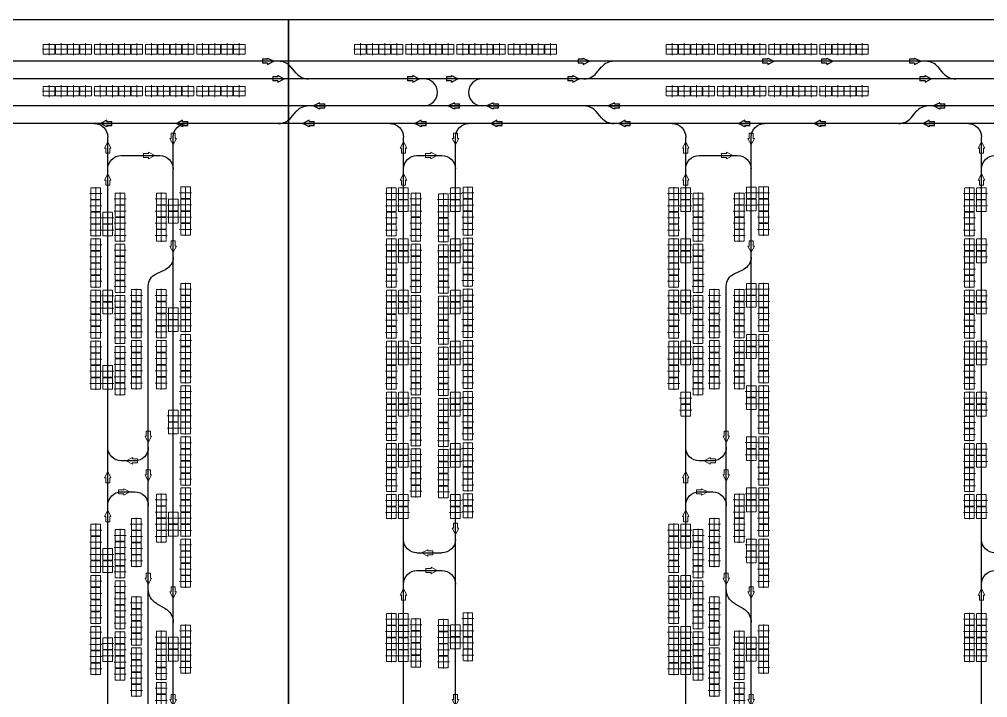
# Model space of a CAD drawing. Header units: millimetres. Extents: x -128 to 670218, y 27186 to 149492.
# Drawn here: x 599390 to 635151, y 107718 to 132785 of the extents above; entities that cross this region are included whole.
import ezdxf

# ---------------------------------------------------------------- set-up
doc = ezdxf.new("R2010")
doc.units = ezdxf.units.MM
doc.linetypes.add('AM_ISO08W050', pattern=[18, 12, -1.5, 3, -1.5])
doc.linetypes.add('XAT-M16_6F_EQ Layout_20211120$0$ACAD_ISO08W100', pattern=[36, 24, -3, 6, -3])
for name, color, linetype, lineweight in [('_CLINE', 4, 'XAT-M16_6F_EQ Layout_20211120$0$ACAD_ISO08W100', 9), ('DIRECT', 40, 'Continuous', 9), ('LINE_EQ', 4, 'AM_ISO08W050', 20), ('LINE_STB', 151, 'Continuous', 30)]:
    doc.layers.add(name, color=color, linetype=linetype, lineweight=lineweight)
doc.layers.add('Rail_H4822(Lower)', color=7, linetype='Continuous')

# ---------------------------------------------------------------- blocks, each defined once
blk = doc.blocks.new('*U3')
at = {"color": 0, "linetype": 'ByBlock'}
for p, q in [((-120, -230), (0, 0)), ((0, 0), (0, -420)), ((120, -230), (0, 0)), ((-75, -230), (-120, -230)), ((-75, -230), (-75, -420)), ((75, -230), (75, -420)), ((75, -230), (120, -230)), ((75, -420), (-75, -420))]:
    blk.add_line(p, q, dxfattribs=at)
blk = doc.blocks.new('A$C31676947')
at = {"layer": 'Rail_H4822(Lower)'}
for p, q in [((500, 47250), (500, 500)), ((2420, 47250), (2420, 500)), ((1000, 46570), (1920, 46570)), ((1000, 31870), (1920, 31870)), ((1000, 31220), (1920, 31220)), ((1000, 16520), (1920, 16520)), ((1000, 15870), (1920, 15870)), ((1000, 1180), (1920, 1180))]:
    blk.add_line(p, q, dxfattribs=at)
for centre, start, end in [((0, 47250), 0, 90), ((2920, 47250), 90, 180), ((1000, 46070), 90, 180), ((1920, 46070), 0, 90), ((1000, 32370), 180, 270), ((1920, 32370), 270, 0), ((1000, 30720), 90, 180), ((1920, 30720), 0, 90), ((0, 23700), 270, 0), ((2920, 23700), 180, 270), ((0, 21700), 0, 90), ((2920, 21700), 90, 180), ((1000, 17020), 180, 270), ((1920, 17020), 270, 0), ((1000, 15370), 90, 180), ((1920, 15370), 0, 90), ((1000, 1680), 180, 270), ((1920, 1680), 270, 0), ((0, 500), 270, 0), ((2920, 500), 180, 270)]:
    blk.add_arc(centre, 500, start, end, dxfattribs=at)
at = {"layer": 'DIRECT'}
for p, rotation in [((500, 46970), 180), ((1180, 46570), 89.99999999999999), ((500, 32550), 180), ((500, 23880), 180), ((500, 17200), 180), ((500, 1860), 180), ((500, 680), 180), ((1740, 1180), 270)]:
    blk.add_blockref('*U3', p, dxfattribs=dict(at, rotation=rotation))
for p in [(2420, 47070), (2420, 45890), (2420, 30540), (2420, 21520), (2420, 15190), (2420, 780)]:
    blk.add_blockref('*U3', p, dxfattribs=at)
at = {"layer": 'DIRECT', "lineweight": -2}
for p, rotation in [((1750, 31870), 270), ((1170, 31220), 89.99999999999999), ((1750, 16520), 270), ((1170, 15870), 89.99999999999999)]:
    blk.add_blockref('*U3', p, dxfattribs=dict(at, rotation=rotation))
blk = doc.blocks.new('A$Ca08771bd')
at = {"layer": 'Rail_H4822(Lower)'}
for p, q in [((500, 47250), (500, 500)), ((2920, 47250), (2920, 500)), ((1000, 46570), (2420, 46570)), ((2290, 42199), (2630, 42357)), ((2000, 41745), (2000, 6005)), ((1000, 32935), (1500, 32935)), ((1500, 31785), (1000, 31785)), ((2300, 27664), (2620, 27480)), ((2300, 17736), (2620, 17920)), ((1000, 13615), (1500, 13615)), ((1500, 12465), (1000, 12465)), ((2290, 5552), (2630, 5394)), ((1000, 1180), (2420, 1180))]:
    blk.add_line(p, q, dxfattribs=at)
for centre, radius, start, end in [((0, 47250), 500, 0, 90), ((3420, 47250), 500, 90, 180), ((1000, 46070), 500, 90, 180), ((2420, 46070), 500, 0, 90), ((2420, 42811), 500, 294.8882, 0), ((2500, 41745), 500, 114.8882, 180), ((1000, 33435), 500, 180, 270), ((1500, 33435), 500, 270, 0), ((1000, 31285), 500, 90, 180), ((1500, 31285), 500, 0, 90), ((2600, 28184), 600, 180, 240), ((2320, 26960), 600, 0, 60), ((0, 23700), 500, 270, 0), ((3420, 23700), 500, 180, 270), ((0, 21700), 500, 0, 90), ((3420, 21700), 500, 90, 180), ((2320, 18440), 600, 300, 0), ((2600, 17216), 600, 120, 180), ((1000, 14115), 500, 180, 270), ((1500, 14115), 500, 270, 0), ((1000, 11965), 500, 90, 180), ((1500, 11965), 500, 0, 90), ((2500, 6005), 500, 180, 245.1118), ((2420, 4940), 500, 0, 65.1118), ((1000, 1680), 500, 180, 270), ((2420, 1680), 500, 270, 0), ((0, 500), 500, 270, 0), ((3420, 500), 500, 180, 270)]:
    blk.add_arc(centre, radius, start, end, dxfattribs=at)
at = {"layer": 'DIRECT'}
for p, rotation in [((500, 46970), 180), ((1180, 46570), 90), ((500, 33615), 180), ((1320, 32935), 270), ((500, 32185), 180), ((1180, 31785), 90), ((500, 23880), 180), ((500, 14295), 180), ((1320, 13615), 270), ((500, 12865), 180), ((1180, 12465), 90), ((500, 1860), 180), ((500, 680), 180), ((2240, 1180), 270)]:
    blk.add_blockref('*U3', p, dxfattribs=dict(at, rotation=rotation))
for p in [(2920, 47070), (2920, 45890), (2920, 41911), (2000, 32535), (2000, 31105), (2920, 21520), (2000, 13215), (2000, 11785), (2920, 780)]:
    blk.add_blockref('*U3', p, dxfattribs=at)
at = {"layer": 'DIRECT', "lineweight": -2}
for p in [(2000, 27287), (2920, 26780), (2920, 17543), (2000, 17036), (2920, 4760)]:
    blk.add_blockref('*U3', p, dxfattribs=at)
blk = doc.blocks.new('*U593')
at = {"color": 0, "linetype": 'ByBlock'}
for p, q in [((-120, -230), (0, 0)), ((0, 0), (0, -420)), ((120, -230), (0, 0)), ((-75, -230), (-120, -230)), ((-75, -230), (-75, -420)), ((75, -230), (75, -420)), ((75, -230), (120, -230)), ((75, -420), (-75, -420))]:
    blk.add_line(p, q, dxfattribs=at)
blk = doc.blocks.new('*U559')
at = {"color": 0, "linetype": 'ByBlock'}
for p, q in [((-120, -230), (0, 0)), ((0, 0), (0, -420)), ((120, -230), (0, 0)), ((-75, -230), (-120, -230)), ((-75, -230), (-75, -420)), ((75, -230), (75, -420)), ((75, -230), (120, -230)), ((75, -420), (-75, -420))]:
    blk.add_line(p, q, dxfattribs=at)
blk = doc.blocks.new('*U494')
at = {"color": 0, "linetype": 'ByBlock'}
for p, q in [((-120, -230), (0, 0)), ((0, 0), (0, -420)), ((120, -230), (0, 0)), ((-75, -230), (-120, -230)), ((-75, -230), (-75, -420)), ((75, -230), (75, -420)), ((75, -230), (120, -230)), ((75, -420), (-75, -420))]:
    blk.add_line(p, q, dxfattribs=at)
blk = doc.blocks.new('*U495')
at = {"color": 0, "linetype": 'ByBlock'}
for p, q in [((-120, -230), (0, 0)), ((0, 0), (0, -420)), ((120, -230), (0, 0)), ((-75, -230), (-120, -230)), ((-75, -230), (-75, -420)), ((75, -230), (75, -420)), ((75, -230), (120, -230)), ((75, -420), (-75, -420))]:
    blk.add_line(p, q, dxfattribs=at)
blk = doc.blocks.new('*U463')
at = {"color": 0, "linetype": 'ByBlock'}
for p, q in [((-120, -230), (0, 0)), ((0, 0), (0, -420)), ((120, -230), (0, 0)), ((-75, -230), (-120, -230)), ((-75, -230), (-75, -420)), ((75, -230), (75, -420)), ((75, -230), (120, -230)), ((75, -420), (-75, -420))]:
    blk.add_line(p, q, dxfattribs=at)
blk = doc.blocks.new('*U465')
at = {"color": 0, "linetype": 'ByBlock'}
for p, q in [((-120, -230), (0, 0)), ((0, 0), (0, -420)), ((120, -230), (0, 0)), ((-75, -230), (-120, -230)), ((-75, -230), (-75, -420)), ((75, -230), (75, -420)), ((75, -230), (120, -230)), ((75, -420), (-75, -420))]:
    blk.add_line(p, q, dxfattribs=at)
blk = doc.blocks.new('*U469')
at = {"color": 0, "linetype": 'ByBlock'}
for p, q in [((-120, -230), (0, 0)), ((0, 0), (0, -420)), ((120, -230), (0, 0)), ((-75, -230), (-120, -230)), ((-75, -230), (-75, -420)), ((75, -230), (75, -420)), ((75, -230), (120, -230)), ((75, -420), (-75, -420))]:
    blk.add_line(p, q, dxfattribs=at)
blk = doc.blocks.new('*U471')
at = {"color": 0, "linetype": 'ByBlock'}
for p, q in [((-120, -230), (0, 0)), ((0, 0), (0, -420)), ((120, -230), (0, 0)), ((-75, -230), (-120, -230)), ((-75, -230), (-75, -420)), ((75, -230), (75, -420)), ((75, -230), (120, -230)), ((75, -420), (-75, -420))]:
    blk.add_line(p, q, dxfattribs=at)
blk = doc.blocks.new('*U700')
at = {"color": 0, "linetype": 'ByBlock'}
for p, q in [((-120, -230), (0, 0)), ((0, 0), (0, -420)), ((120, -230), (0, 0)), ((-75, -230), (-120, -230)), ((-75, -230), (-75, -420)), ((75, -230), (75, -420)), ((75, -230), (120, -230)), ((75, -420), (-75, -420))]:
    blk.add_line(p, q, dxfattribs=at)
blk = doc.blocks.new('*U702')
at = {"color": 0, "linetype": 'ByBlock'}
for p, q in [((-120, -230), (0, 0)), ((0, 0), (0, -420)), ((120, -230), (0, 0)), ((-75, -230), (-120, -230)), ((-75, -230), (-75, -420)), ((75, -230), (75, -420)), ((75, -230), (120, -230)), ((75, -420), (-75, -420))]:
    blk.add_line(p, q, dxfattribs=at)
blk = doc.blocks.new('*U768')
at = {"color": 0, "linetype": 'ByBlock'}
for p, q in [((-120, -230), (0, 0)), ((0, 0), (0, -420)), ((120, -230), (0, 0)), ((-75, -230), (-120, -230)), ((-75, -230), (-75, -420)), ((75, -230), (75, -420)), ((75, -230), (120, -230)), ((75, -420), (-75, -420))]:
    blk.add_line(p, q, dxfattribs=at)
blk = doc.blocks.new('*U769')
at = {"color": 0, "linetype": 'ByBlock'}
for p, q in [((-120, -230), (0, 0)), ((0, 0), (0, -420)), ((120, -230), (0, 0)), ((-75, -230), (-120, -230)), ((-75, -230), (-75, -420)), ((75, -230), (75, -420)), ((75, -230), (120, -230)), ((75, -420), (-75, -420))]:
    blk.add_line(p, q, dxfattribs=at)
blk = doc.blocks.new('*U603')
at = {"color": 0, "linetype": 'ByBlock'}
for p, q in [((-120, -230), (0, 0)), ((0, 0), (0, -420)), ((120, -230), (0, 0)), ((-75, -230), (-120, -230)), ((-75, -230), (-75, -420)), ((75, -230), (75, -420)), ((75, -230), (120, -230)), ((75, -420), (-75, -420))]:
    blk.add_line(p, q, dxfattribs=at)
blk = doc.blocks.new('*U604')
at = {"color": 0, "linetype": 'ByBlock'}
for p, q in [((-120, -230), (0, 0)), ((0, 0), (0, -420)), ((120, -230), (0, 0)), ((-75, -230), (-120, -230)), ((-75, -230), (-75, -420)), ((75, -230), (75, -420)), ((75, -230), (120, -230)), ((75, -420), (-75, -420))]:
    blk.add_line(p, q, dxfattribs=at)
blk = doc.blocks.new('*U605')
at = {"color": 0, "linetype": 'ByBlock'}
for p, q in [((-120, -230), (0, 0)), ((0, 0), (0, -420)), ((120, -230), (0, 0)), ((-75, -230), (-120, -230)), ((-75, -230), (-75, -420)), ((75, -230), (75, -420)), ((75, -230), (120, -230)), ((75, -420), (-75, -420))]:
    blk.add_line(p, q, dxfattribs=at)
blk = doc.blocks.new('*U606')
at = {"color": 0, "linetype": 'ByBlock'}
for p, q in [((-120, -230), (0, 0)), ((0, 0), (0, -420)), ((120, -230), (0, 0)), ((-75, -230), (-120, -230)), ((-75, -230), (-75, -420)), ((75, -230), (75, -420)), ((75, -230), (120, -230)), ((75, -420), (-75, -420))]:
    blk.add_line(p, q, dxfattribs=at)
blk = doc.blocks.new('*U607')
at = {"color": 0, "linetype": 'ByBlock'}
for p, q in [((-120, -230), (0, 0)), ((0, 0), (0, -420)), ((120, -230), (0, 0)), ((-75, -230), (-120, -230)), ((-75, -230), (-75, -420)), ((75, -230), (75, -420)), ((75, -230), (120, -230)), ((75, -420), (-75, -420))]:
    blk.add_line(p, q, dxfattribs=at)
blk = doc.blocks.new('*U608')
at = {"color": 0, "linetype": 'ByBlock'}
for p, q in [((-120, -230), (0, 0)), ((0, 0), (0, -420)), ((120, -230), (0, 0)), ((-75, -230), (-120, -230)), ((-75, -230), (-75, -420)), ((75, -230), (75, -420)), ((75, -230), (120, -230)), ((75, -420), (-75, -420))]:
    blk.add_line(p, q, dxfattribs=at)
blk = doc.blocks.new('*U609')
at = {"color": 0, "linetype": 'ByBlock'}
for p, q in [((-120, -230), (0, 0)), ((0, 0), (0, -420)), ((120, -230), (0, 0)), ((-75, -230), (-120, -230)), ((-75, -230), (-75, -420)), ((75, -230), (75, -420)), ((75, -230), (120, -230)), ((75, -420), (-75, -420))]:
    blk.add_line(p, q, dxfattribs=at)
blk = doc.blocks.new('*U610')
at = {"color": 0, "linetype": 'ByBlock'}
for p, q in [((-120, -230), (0, 0)), ((0, 0), (0, -420)), ((120, -230), (0, 0)), ((-75, -230), (-120, -230)), ((-75, -230), (-75, -420)), ((75, -230), (75, -420)), ((75, -230), (120, -230)), ((75, -420), (-75, -420))]:
    blk.add_line(p, q, dxfattribs=at)
blk = doc.blocks.new('*U663')
at = {"color": 0, "linetype": 'ByBlock'}
for p, q in [((-120, -230), (0, 0)), ((0, 0), (0, -420)), ((120, -230), (0, 0)), ((-75, -230), (-120, -230)), ((-75, -230), (-75, -420)), ((75, -230), (75, -420)), ((75, -230), (120, -230)), ((75, -420), (-75, -420))]:
    blk.add_line(p, q, dxfattribs=at)
blk = doc.blocks.new('*U664')
at = {"color": 0, "linetype": 'ByBlock'}
for p, q in [((-120, -230), (0, 0)), ((0, 0), (0, -420)), ((120, -230), (0, 0)), ((-75, -230), (-120, -230)), ((-75, -230), (-75, -420)), ((75, -230), (75, -420)), ((75, -230), (120, -230)), ((75, -420), (-75, -420))]:
    blk.add_line(p, q, dxfattribs=at)
blk = doc.blocks.new('*U665')
at = {"color": 0, "linetype": 'ByBlock'}
for p, q in [((-120, -230), (0, 0)), ((0, 0), (0, -420)), ((120, -230), (0, 0)), ((-75, -230), (-120, -230)), ((-75, -230), (-75, -420)), ((75, -230), (75, -420)), ((75, -230), (120, -230)), ((75, -420), (-75, -420))]:
    blk.add_line(p, q, dxfattribs=at)
blk = doc.blocks.new('*U666')
at = {"color": 0, "linetype": 'ByBlock'}
for p, q in [((-120, -230), (0, 0)), ((0, 0), (0, -420)), ((120, -230), (0, 0)), ((-75, -230), (-120, -230)), ((-75, -230), (-75, -420)), ((75, -230), (75, -420)), ((75, -230), (120, -230)), ((75, -420), (-75, -420))]:
    blk.add_line(p, q, dxfattribs=at)
blk = doc.blocks.new('XAT-M16_6F_EQ Layout_20211120$0$EG-12_FOUP_(01)-pv')
at = {"layer": '_CLINE'}
for p, q in [((0, 211), (0, -235)), ((-239, -12), (239, -12))]:
    blk.add_line(p, q, dxfattribs=at)
at = {"layer": 'LINE_EQ'}
blk.add_lwpolyline([(-215, 166), (-215, -190), (215, -190), (215, 166)], close=True, dxfattribs=at)
blk = doc.blocks.new('A$Cb83e1a90')
at = {"rotation": 89.99999999999999}
for p in [(-955, -909), (-955, -1359), (-955, -1809), (-955, -2259)]:
    blk.add_blockref('XAT-M16_6F_EQ Layout_20211120$0$EG-12_FOUP_(01)-pv', p, dxfattribs=at)
blk = doc.blocks.new('A$Ca79c4620')
at = {"rotation": 89.99999999999999}
for p in [(945, -882), (945, -1332), (945, -1782), (945, -2232)]:
    blk.add_blockref('XAT-M16_6F_EQ Layout_20211120$0$EG-12_FOUP_(01)-pv', p, dxfattribs=at)

msp = doc.modelspace()

# ---------------------------------------------------------------- linework, layer by layer
for points in [[(534517, 132785), (609326, 132785), (609326, 79986), (534517, 79986)], [(609326, 132785), (663170, 132785), (663170, 79986), (609326, 79986)]]:
    msp.add_lwpolyline(points, close=True)
at = {"layer": 'Rail_H4822(Lower)'}
for p, q in [((669038, 131236), (407708, 131236)), ((609614, 130798), (609422, 131025)), ((620699, 130798), (620891, 131025)), ((633514, 130798), (633322, 131025)), ((666119, 130586), (407708, 130586)), ((668038, 129586), (408931, 129586)), ((609422, 129148), (609614, 129375)), ((620891, 129148), (620699, 129375)), ((632322, 129148), (632514, 129375)), ((667388, 128936), (414398, 128936))]:
    msp.add_line(p, q, dxfattribs=at)
for centre, radius, start, end in [((608964, 130636), 600, 40.3016, 90), ((621348, 130636), 600, 90, 139.6984), ((632864, 130636), 600, 40.3016, 90), ((610071, 131186), 600, 220.3016, 270), ((614331, 130086), 500, 270, 90), ((616481, 130086), 500, 90, 270), ((620241, 131186), 600, 270, 319.6984), ((633971, 131186), 600, 220.3016, 270), ((610071, 128986), 600, 90, 139.6984), ((620241, 128986), 600, 40.3016, 90), ((632971, 128986), 600, 90, 139.6984), ((608964, 129536), 600, 270, 319.6984), ((621348, 129536), 600, 220.3016, 270), ((631864, 129536), 600, 270, 319.6984)]:
    msp.add_arc(centre, radius, start, end, dxfattribs=at)

# ---------------------------------------------------------------- block references
at = {"layer": 'LINE_EQ', "rotation": 89.99999999999999}
for p in [(626407, 126374), (613564, 126348), (615484, 126348), (623987, 126348), (634910, 126348), (605061, 125924), (613564, 125898), (615484, 125898), (623987, 125898), (626407, 125924), (634910, 125898), (602641, 125448), (605061, 125474), (602641, 124998), (613564, 124458), (615484, 124458), (623987, 124458), (634910, 124458), (613564, 124008), (615484, 124008), (623987, 124008), (634910, 124008), (626407, 122812), (602641, 122568), (613564, 122568), (615484, 122568), (623987, 122568), (634910, 122568), (602641, 122118), (613564, 122118), (615484, 122118), (623987, 122118), (626407, 122362), (634910, 122118), (605061, 121912), (605061, 121462), (613564, 120678), (615484, 120678), (623987, 120678), (626407, 120922), (634910, 120678), (626407, 120472), (613564, 120228), (615484, 120228), (623987, 120228), (634910, 120228), (602641, 119778), (602641, 119328), (626407, 119032), (613564, 118788), (615484, 118788), (623987, 118788), (626407, 118582), (634910, 118788), (605061, 118132), (613564, 118338), (615484, 118338), (623987, 118338), (634910, 118338), (605061, 117682), (626407, 117142), (613564, 116898), (615484, 116898), (634910, 116898), (613564, 116448), (615484, 116448), (626407, 116692), (634910, 116448), (613564, 115008), (615484, 115008), (626407, 115252), (634910, 115008), (613564, 114558), (615484, 114558), (626407, 114802), (634910, 114558), (605061, 114352), (605061, 113902), (623987, 113913), (623987, 113463), (626407, 113362), (602641, 113013), (626407, 112912), (602641, 112563), (623987, 112023), (623987, 111573), (613564, 110614), (634910, 110614), (613564, 110164), (615484, 110190), (623987, 110133), (634910, 110164), (602641, 109714), (605061, 109733), (613564, 109714), (615484, 109740), (623987, 109683), (626407, 109733), (634910, 109714), (602641, 109264), (605061, 109283), (613564, 109264), (623987, 109233), (626407, 109283), (634910, 109264), (623987, 108783)]:
    msp.add_blockref('XAT-M16_6F_EQ Layout_20211120$0$EG-12_FOUP_(01)-pv', p, dxfattribs=at)
at = {"layer": 'LINE_STB'}
for name, p in [('XAT-M16_6F_EQ Layout_20211120$0$EG-12_FOUP_(01)-pv', (600489, 131692)), ('XAT-M16_6F_EQ Layout_20211120$0$EG-12_FOUP_(01)-pv', (600939, 131692)), ('XAT-M16_6F_EQ Layout_20211120$0$EG-12_FOUP_(01)-pv', (601389, 131692)), ('XAT-M16_6F_EQ Layout_20211120$0$EG-12_FOUP_(01)-pv', (601839, 131692)), ('XAT-M16_6F_EQ Layout_20211120$0$EG-12_FOUP_(01)-pv', (602379, 131692)), ('XAT-M16_6F_EQ Layout_20211120$0$EG-12_FOUP_(01)-pv', (602829, 131692)), ('XAT-M16_6F_EQ Layout_20211120$0$EG-12_FOUP_(01)-pv', (603279, 131692)), ('XAT-M16_6F_EQ Layout_20211120$0$EG-12_FOUP_(01)-pv', (603729, 131692)), ('XAT-M16_6F_EQ Layout_20211120$0$EG-12_FOUP_(01)-pv', (604269, 131692)), ('XAT-M16_6F_EQ Layout_20211120$0$EG-12_FOUP_(01)-pv', (604719, 131692)), ('XAT-M16_6F_EQ Layout_20211120$0$EG-12_FOUP_(01)-pv', (605169, 131692)), ('XAT-M16_6F_EQ Layout_20211120$0$EG-12_FOUP_(01)-pv', (605619, 131692)), ('XAT-M16_6F_EQ Layout_20211120$0$EG-12_FOUP_(01)-pv', (606159, 131692)), ('XAT-M16_6F_EQ Layout_20211120$0$EG-12_FOUP_(01)-pv', (606609, 131692)), ('XAT-M16_6F_EQ Layout_20211120$0$EG-12_FOUP_(01)-pv', (607059, 131692)), ('XAT-M16_6F_EQ Layout_20211120$0$EG-12_FOUP_(01)-pv', (607509, 131692)), ('XAT-M16_6F_EQ Layout_20211120$0$EG-12_FOUP_(01)-pv', (611987, 131691)), ('XAT-M16_6F_EQ Layout_20211120$0$EG-12_FOUP_(01)-pv', (612437, 131691)), ('XAT-M16_6F_EQ Layout_20211120$0$EG-12_FOUP_(01)-pv', (612887, 131691)), ('XAT-M16_6F_EQ Layout_20211120$0$EG-12_FOUP_(01)-pv', (613337, 131691)), ('XAT-M16_6F_EQ Layout_20211120$0$EG-12_FOUP_(01)-pv', (613877, 131691)), ('XAT-M16_6F_EQ Layout_20211120$0$EG-12_FOUP_(01)-pv', (614327, 131691)), ('XAT-M16_6F_EQ Layout_20211120$0$EG-12_FOUP_(01)-pv', (614777, 131691)), ('XAT-M16_6F_EQ Layout_20211120$0$EG-12_FOUP_(01)-pv', (615227, 131691)), ('XAT-M16_6F_EQ Layout_20211120$0$EG-12_FOUP_(01)-pv', (615767, 131691)), ('XAT-M16_6F_EQ Layout_20211120$0$EG-12_FOUP_(01)-pv', (616217, 131691)), ('XAT-M16_6F_EQ Layout_20211120$0$EG-12_FOUP_(01)-pv', (616667, 131691)), ('XAT-M16_6F_EQ Layout_20211120$0$EG-12_FOUP_(01)-pv', (617117, 131691)), ('XAT-M16_6F_EQ Layout_20211120$0$EG-12_FOUP_(01)-pv', (617657, 131691)), ('XAT-M16_6F_EQ Layout_20211120$0$EG-12_FOUP_(01)-pv', (618107, 131691)), ('XAT-M16_6F_EQ Layout_20211120$0$EG-12_FOUP_(01)-pv', (618557, 131691)), ('XAT-M16_6F_EQ Layout_20211120$0$EG-12_FOUP_(01)-pv', (619007, 131691)), ('XAT-M16_6F_EQ Layout_20211120$0$EG-12_FOUP_(01)-pv', (623499, 131692)), ('XAT-M16_6F_EQ Layout_20211120$0$EG-12_FOUP_(01)-pv', (623949, 131692)), ('XAT-M16_6F_EQ Layout_20211120$0$EG-12_FOUP_(01)-pv', (624399, 131692)), ('XAT-M16_6F_EQ Layout_20211120$0$EG-12_FOUP_(01)-pv', (624849, 131692)), ('XAT-M16_6F_EQ Layout_20211120$0$EG-12_FOUP_(01)-pv', (625389, 131692)), ('XAT-M16_6F_EQ Layout_20211120$0$EG-12_FOUP_(01)-pv', (625839, 131692)), ('XAT-M16_6F_EQ Layout_20211120$0$EG-12_FOUP_(01)-pv', (626289, 131692)), ('XAT-M16_6F_EQ Layout_20211120$0$EG-12_FOUP_(01)-pv', (626739, 131692)), ('XAT-M16_6F_EQ Layout_20211120$0$EG-12_FOUP_(01)-pv', (627279, 131692)), ('XAT-M16_6F_EQ Layout_20211120$0$EG-12_FOUP_(01)-pv', (627729, 131692)), ('XAT-M16_6F_EQ Layout_20211120$0$EG-12_FOUP_(01)-pv', (628179, 131692)), ('XAT-M16_6F_EQ Layout_20211120$0$EG-12_FOUP_(01)-pv', (628629, 131692)), ('XAT-M16_6F_EQ Layout_20211120$0$EG-12_FOUP_(01)-pv', (629169, 131692)), ('XAT-M16_6F_EQ Layout_20211120$0$EG-12_FOUP_(01)-pv', (629619, 131692)), ('XAT-M16_6F_EQ Layout_20211120$0$EG-12_FOUP_(01)-pv', (630069, 131692)), ('XAT-M16_6F_EQ Layout_20211120$0$EG-12_FOUP_(01)-pv', (630519, 131692)), ('XAT-M16_6F_EQ Layout_20211120$0$EG-12_FOUP_(01)-pv', (600489, 130143)), ('XAT-M16_6F_EQ Layout_20211120$0$EG-12_FOUP_(01)-pv', (600939, 130143)), ('XAT-M16_6F_EQ Layout_20211120$0$EG-12_FOUP_(01)-pv', (601389, 130143)), ('XAT-M16_6F_EQ Layout_20211120$0$EG-12_FOUP_(01)-pv', (601839, 130143)), ('XAT-M16_6F_EQ Layout_20211120$0$EG-12_FOUP_(01)-pv', (602379, 130143)), ('XAT-M16_6F_EQ Layout_20211120$0$EG-12_FOUP_(01)-pv', (602829, 130143)), ('XAT-M16_6F_EQ Layout_20211120$0$EG-12_FOUP_(01)-pv', (603279, 130143)), ('XAT-M16_6F_EQ Layout_20211120$0$EG-12_FOUP_(01)-pv', (603729, 130143)), ('XAT-M16_6F_EQ Layout_20211120$0$EG-12_FOUP_(01)-pv', (604269, 130143)), ('XAT-M16_6F_EQ Layout_20211120$0$EG-12_FOUP_(01)-pv', (604719, 130143)), ('XAT-M16_6F_EQ Layout_20211120$0$EG-12_FOUP_(01)-pv', (605169, 130143)), ('XAT-M16_6F_EQ Layout_20211120$0$EG-12_FOUP_(01)-pv', (605619, 130143)), ('XAT-M16_6F_EQ Layout_20211120$0$EG-12_FOUP_(01)-pv', (606159, 130143)), ('XAT-M16_6F_EQ Layout_20211120$0$EG-12_FOUP_(01)-pv', (606609, 130143)), ('XAT-M16_6F_EQ Layout_20211120$0$EG-12_FOUP_(01)-pv', (607059, 130143)), ('XAT-M16_6F_EQ Layout_20211120$0$EG-12_FOUP_(01)-pv', (607509, 130143)), ('XAT-M16_6F_EQ Layout_20211120$0$EG-12_FOUP_(01)-pv', (623499, 130143)), ('XAT-M16_6F_EQ Layout_20211120$0$EG-12_FOUP_(01)-pv', (623949, 130143)), ('XAT-M16_6F_EQ Layout_20211120$0$EG-12_FOUP_(01)-pv', (624399, 130143)), ('XAT-M16_6F_EQ Layout_20211120$0$EG-12_FOUP_(01)-pv', (624849, 130143)), ('XAT-M16_6F_EQ Layout_20211120$0$EG-12_FOUP_(01)-pv', (625389, 130143)), ('XAT-M16_6F_EQ Layout_20211120$0$EG-12_FOUP_(01)-pv', (625839, 130143)), ('XAT-M16_6F_EQ Layout_20211120$0$EG-12_FOUP_(01)-pv', (626289, 130143)), ('XAT-M16_6F_EQ Layout_20211120$0$EG-12_FOUP_(01)-pv', (626739, 130143)), ('XAT-M16_6F_EQ Layout_20211120$0$EG-12_FOUP_(01)-pv', (627279, 130143)), ('XAT-M16_6F_EQ Layout_20211120$0$EG-12_FOUP_(01)-pv', (627729, 130143)), ('XAT-M16_6F_EQ Layout_20211120$0$EG-12_FOUP_(01)-pv', (628179, 130143)), ('XAT-M16_6F_EQ Layout_20211120$0$EG-12_FOUP_(01)-pv', (628629, 130143)), ('XAT-M16_6F_EQ Layout_20211120$0$EG-12_FOUP_(01)-pv', (629169, 130143)), ('XAT-M16_6F_EQ Layout_20211120$0$EG-12_FOUP_(01)-pv', (629619, 130143)), ('XAT-M16_6F_EQ Layout_20211120$0$EG-12_FOUP_(01)-pv', (630069, 130143)), ('XAT-M16_6F_EQ Layout_20211120$0$EG-12_FOUP_(01)-pv', (630519, 130143)), ('A$Ca79c4620', (604573, 127257)), ('A$Ca79c4620', (625919, 127257)), ('A$Cb83e1a90', (603153, 127257)), ('A$Cb83e1a90', (605573, 127058)), ('A$Cb83e1a90', (624499, 127257)), ('A$Cb83e1a90', (626919, 127058)), ('A$Cb83e1a90', (603153, 125367)), ('A$Cb83e1a90', (624499, 125367)), ('A$Cb83e1a90', (606473, 123720)), ('A$Cb83e1a90', (627819, 123720)), ('A$Cb83e1a90', (603153, 123477)), ('A$Cb83e1a90', (604653, 123495)), ('A$Cb83e1a90', (605573, 123495)), ('A$Cb83e1a90', (624499, 123477)), ('A$Cb83e1a90', (625999, 123495)), ('A$Cb83e1a90', (626919, 123495)), ('A$Cb83e1a90', (603153, 121587)), ('A$Cb83e1a90', (604653, 121605)), ('A$Cb83e1a90', (604653, 121605)), ('A$Cb83e1a90', (605573, 121605)), ('A$Cb83e1a90', (606473, 121830)), ('A$Cb83e1a90', (624499, 121587)), ('A$Cb83e1a90', (625999, 121605)), ('A$Cb83e1a90', (625999, 121605)), ('A$Cb83e1a90', (626919, 121605)), ('A$Cb83e1a90', (627819, 121830)), ('A$Cb83e1a90', (606473, 119940)), ('A$Cb83e1a90', (627819, 119940)), ('A$Cb83e1a90', (606473, 118050)), ('A$Cb83e1a90', (627819, 118050)), ('A$Cb83e1a90', (605573, 115935)), ('A$Cb83e1a90', (606473, 116160)), ('A$Cb83e1a90', (626919, 115935)), ('A$Cb83e1a90', (627819, 116160)), ('A$Cb83e1a90', (603153, 114822)), ('A$Cb83e1a90', (604653, 115035)), ('A$Cb83e1a90', (624499, 114822)), ('A$Cb83e1a90', (625999, 115035)), ('A$Cb83e1a90', (606473, 114270)), ('A$Cb83e1a90', (627819, 114270)), ('A$Cb83e1a90', (603153, 112932)), ('A$Cb83e1a90', (624499, 112932)), ('A$Cb83e1a90', (604653, 112137)), ('A$Cb83e1a90', (625999, 112137)), ('A$Cb83e1a90', (603153, 111042)), ('A$Cb83e1a90', (605573, 110867)), ('A$Cb83e1a90', (606473, 111092)), ('A$Cb83e1a90', (624499, 111042)), ('A$Cb83e1a90', (626919, 110867)), ('A$Cb83e1a90', (627819, 111092)), ('A$Cb83e1a90', (604653, 110247)), ('A$Cb83e1a90', (625999, 110247)), ('A$Cb83e1a90', (605573, 108977)), ('A$Cb83e1a90', (626919, 108977))]:
    msp.add_blockref(name, p, dxfattribs=at)
at = {"layer": 'LINE_STB', "rotation": 89.99999999999999}
for p in [(615941, 126374), (603098, 126149), (613121, 126348), (614021, 126149), (615041, 126123), (624444, 126149), (634467, 126348), (603098, 125699), (613121, 125898), (614021, 125699), (615041, 125673), (615941, 125924), (624444, 125699), (634467, 125898), (613121, 125448), (615941, 125474), (634467, 125448), (603098, 125249), (613121, 124998), (614021, 125249), (615041, 125223), (615941, 125024), (624444, 125249), (634467, 124998), (603098, 124799), (614021, 124799), (615041, 124773), (624444, 124799), (603098, 124259), (613121, 124458), (614021, 124259), (615041, 124233), (615941, 124484), (624444, 124259), (634467, 124458), (613121, 124008), (615941, 124034), (634467, 124008), (603098, 123809), (613121, 123558), (614021, 123809), (615041, 123783), (615941, 123584), (624444, 123809), (634467, 123558), (603098, 123359), (614021, 123359), (615041, 123333), (624444, 123359), (603098, 122909), (613121, 123108), (614021, 122909), (615041, 122883), (615941, 123134), (624444, 122909), (634467, 123108), (613121, 122568), (615941, 122594), (634467, 122568), (603098, 122369), (613121, 122118), (614021, 122369), (615041, 122343), (615941, 122144), (624444, 122369), (634467, 122118), (603098, 121919), (614021, 121919), (615041, 121893), (624444, 121919), (603098, 121469), (613121, 121668), (614021, 121469), (615041, 121443), (615941, 121694), (624444, 121469), (634467, 121668), (603098, 121019), (613121, 121218), (614021, 121019), (615041, 120993), (615941, 121244), (624444, 121019), (634467, 121218), (613121, 120678), (615941, 120704), (634467, 120678), (603098, 120479), (614021, 120479), (615041, 120453), (624444, 120479), (603098, 120029), (613121, 120228), (614021, 120029), (615041, 120003), (615941, 120254), (624444, 120029), (634467, 120228), (603098, 119579), (613121, 119778), (614021, 119579), (615941, 119804), (624444, 119579), (634467, 119778), (613121, 119328), (615041, 119553), (615941, 119354), (634467, 119328), (603098, 119129), (614021, 119129), (615041, 119103), (624444, 119129), (613121, 118788), (614021, 118589), (615041, 118563), (615941, 118814), (634467, 118788), (613121, 118338), (614021, 118139), (615941, 118364), (634467, 118338), (613121, 117888), (615041, 118113), (615941, 117914), (634467, 117888), (613121, 117438), (614021, 117689), (615041, 117663), (615941, 117464), (634467, 117438), (614021, 117239), (615041, 117213), (613121, 116898), (614021, 116699), (615941, 116924), (634467, 116898), (613121, 116448), (615041, 116673), (615941, 116474), (634467, 116448), (613121, 115998), (614021, 116249), (615041, 116223), (615941, 116024), (634467, 115998), (614021, 115799), (615041, 115773), (613121, 115548), (614021, 115349), (615041, 115323), (615941, 115574), (634467, 115548), (613121, 115008), (615941, 115034), (634467, 115008), (613121, 114558), (615941, 114584), (634467, 114558), (603098, 113715), (624444, 113715), (603098, 113265), (624444, 113265), (603098, 112815), (624444, 112815), (603098, 112365), (624444, 112365), (603098, 111825), (624444, 111825), (603098, 111375), (624444, 111375), (603098, 110925), (615941, 110640), (624444, 110925), (603098, 110475), (613121, 110614), (614021, 110415), (615041, 110389), (624444, 110475), (634467, 110614), (603098, 109935), (613121, 110164), (614021, 109965), (615041, 109939), (615941, 110190), (624444, 109935), (634467, 110164), (613121, 109714), (615941, 109740), (634467, 109714), (603098, 109485), (613121, 109264), (614021, 109515), (615041, 109489), (615941, 109290), (624444, 109485), (634467, 109264), (603098, 109035), (614021, 109065), (615041, 109039), (624444, 109035), (603098, 108585), (624444, 108585)]:
    msp.add_blockref('XAT-M16_6F_EQ Layout_20211120$0$EG-12_FOUP_(01)-pv', p, dxfattribs=at)
at = {"layer": 'Rail_H4822(Lower)', "xscale": -1}
for name, p, rotation in [('*U663', (608785, 131236), 270), ('*U607', (620448, 131236), 270), ('*U768', (627259, 131236), 270), ('*U769', (629439, 131236), 270), ('*U603', (632685, 131236), 270), ('*U664', (609171, 130586), 270), ('*U494', (614151, 130586), 270), ('*U559', (615581, 130586), 270), ('*U608', (620061, 130586), 270), ('*U604', (633071, 130586), 270), ('*U666', (610251, 129586), 90), ('*U495', (615231, 129586), 90), ('*U593', (616661, 129586), 90), ('*U610', (621141, 129586), 90), ('*U606', (633151, 129586), 90), ('A$Ca08771bd', (602153, 128936), 180), ('*U471', (602388, 128936), 90), ('*U702', (605188, 128936), 90), ('*U665', (609864, 128936), 90), ('A$C31676947', (613076, 128936), 180), ('*U469', (613998, 128936), 90), ('*U700', (616798, 128936), 90), ('*U609', (621528, 128936), 90), ('A$Ca08771bd', (623499, 128936), 180), ('*U463', (625948, 128936), 90), ('*U465', (628748, 128936), 90), ('*U605', (632764, 128936), 90), ('A$C31676947', (634422, 128936), 180)]:
    msp.add_blockref(name, p, dxfattribs=dict(at, rotation=rotation))

doc.saveas('drawing.dxf')
